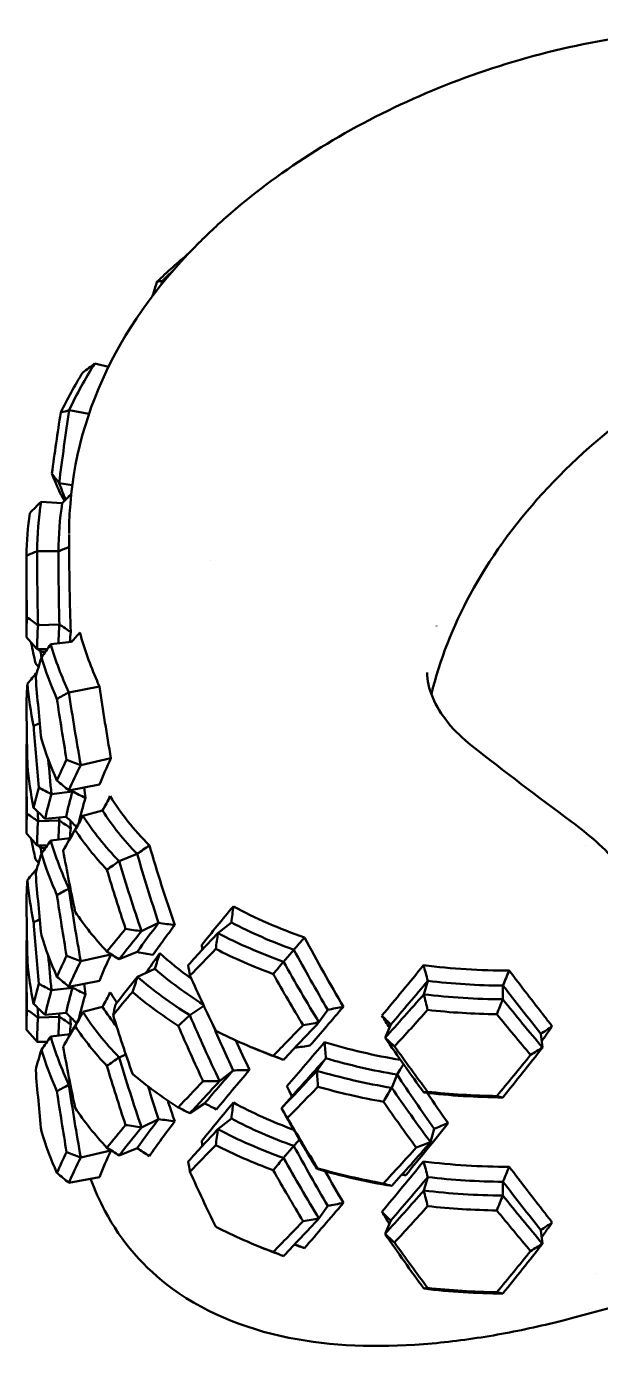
# Model space of a CAD drawing. Header units: millimetres. Extents: x 36 to 3196, y 27 to 5967.
# Drawn here: x 1117.6 to 1144.6, y 5431.2 to 5493.1 of the extents above; entities that cross this region are included whole.
import ezdxf

# ---------------------------------------------------------------- set-up
doc = ezdxf.new("R2010")
doc.units = ezdxf.units.MM
doc.layers.add('외형선(ISO)', color=7, linetype='Continuous', lineweight=50)

msp = doc.modelspace()

# ---------------------------------------------------------------- linework, layer by layer
at = {"layer": '외형선(ISO)'}
for p, q in [((1124.0213, 5481.1777), (1124.0923, 5481.1479)), ((1121.4831, 5477.1374), (1120.8514, 5477.3043)), ((1119.6472, 5475.1149), (1120.569, 5474.9382)), ((1119.1744, 5471.6957), (1119.7887, 5471.5992)), ((1119.3202, 5470.7566), (1118.3253, 5470.8214)), ((1119.6412, 5469.3255), (1119.6412, 5469.3258)), ((1119.6413, 5469.2906), (1119.6413, 5468.8639)), ((1118.1413, 5468.5022), (1119.1413, 5468.5016)), ((1126.2476, 5468.0473), (1126.2476, 5468.0473)), ((1117.6413, 5464.6617), (1117.6413, 5467.7038)), ((1120.0299, 5465.849), (1120.0299, 5465.849)), ((1118.1848, 5465.043), (1119.1836, 5465.0745)), ((1136.8674, 5464.9988), (1136.8675, 5464.9989)), ((1118.6087, 5463.9057), (1118.1413, 5463.906)), ((1118.3052, 5463.7961), (1118.522, 5463.7828)), ((1119.7593, 5464.2647), (1118.7769, 5464.1446)), ((1119.6283, 5461.8878), (1121.0666, 5462.1616)), ((1121.5998, 5458.8044), (1120.1846, 5458.4846)), ((1117.6413, 5455.4692), (1117.6413, 5458.5113)), ((1121.0666, 5457.5654), (1119.6283, 5457.2916)), ((1118.8157, 5457.121), (1119.797, 5457.2447)), ((1121.2123, 5456.349), (1120.2864, 5456.1062)), ((1118.1848, 5455.8504), (1119.1836, 5455.882)), ((1119.5023, 5456.0598), (1118.5126, 5455.9679)), ((1119.6955, 5455.0643), (1118.7769, 5454.9521)), ((1118.6087, 5454.7131), (1118.1413, 5454.7134)), ((1118.3052, 5454.6036), (1118.522, 5454.5902)), ((1143.8557, 5454.7241), (1143.8556, 5454.7241)), ((1122.8308, 5454.3208), (1121.9839, 5453.979)), ((1119.6283, 5452.6953), (1119.6989, 5452.7087)), ((1123.8386, 5451.0836), (1123.0408, 5450.696)), ((1127.2484, 5451.1089), (1126.617, 5450.6105)), ((1121.5998, 5449.6118), (1120.1846, 5449.2921)), ((1121.9839, 5449.3828), (1122.8308, 5449.7245)), ((1130.1816, 5449.8278), (1129.6933, 5449.2669)), ((1117.6413, 5446.2767), (1117.6413, 5449.3187)), ((1123.6574, 5448.942), (1122.8508, 5448.5621)), ((1121.0666, 5448.3728), (1119.6283, 5448.099)), ((1136.454, 5448.3705), (1136.2716, 5447.7385)), ((1118.8157, 5447.9285), (1119.797, 5448.0521)), ((1139.9837, 5448.1501), (1139.9734, 5447.5074)), ((1121.2123, 5447.1565), (1120.2864, 5446.9137)), ((1125.9573, 5447.2028), (1125.3003, 5446.7631)), ((1131.7664, 5447.0161), (1131.3554, 5446.4302)), ((1118.1848, 5446.6579), (1119.1836, 5446.6895)), ((1119.5023, 5446.8673), (1118.5126, 5446.7754)), ((1119.6955, 5445.8718), (1118.7769, 5445.7595)), ((1134.7246, 5446.3288), (1134.4579, 5445.7094)), ((1141.8338, 5445.2488), (1141.7575, 5445.8897)), ((1118.6087, 5445.5206), (1118.1413, 5445.5209)), ((1128.4979, 5445.134), (1128.2259, 5445.2474)), ((1122.3031, 5444.9153), (1121.9839, 5444.7865)), ((1131.6767, 5444.7442), (1131.2612, 5444.1595)), ((1127.325, 5444.1747), (1126.6973, 5443.6743)), ((1135.0178, 5443.9801), (1134.7653, 5443.3581)), ((1119.6283, 5443.5028), (1119.6989, 5443.5162)), ((1130.0957, 5442.9645), (1129.6032, 5442.4051)), ((1125.3003, 5442.1668), (1125.993, 5442.6304)), ((1123.8386, 5441.891), (1123.0408, 5441.5035)), ((1127.2484, 5441.9164), (1126.617, 5441.418)), ((1136.585, 5440.8083), (1136.7529, 5441.442)), ((1121.5998, 5440.4193), (1120.1846, 5440.0996)), ((1122.8308, 5440.532), (1121.9839, 5440.1902)), ((1130.1816, 5440.6353), (1129.6933, 5440.0744)), ((1121.0666, 5439.1803), (1119.6283, 5438.9065)), ((1136.454, 5439.178), (1136.2716, 5438.546)), ((1139.9837, 5438.9576), (1139.9734, 5438.3148)), ((1131.7664, 5437.8236), (1131.3554, 5437.2376)), ((1134.7246, 5437.1363), (1134.4579, 5436.5168)), ((1141.8338, 5436.0563), (1141.7575, 5436.6972)), ((1128.4979, 5435.9415), (1128.2259, 5436.0548)), ((1144.341, 5434.6567), (1144.341, 5434.6567))]:
    msp.add_line(p, q, dxfattribs=at)
for centre, major_axis, ratio, start_param, end_param in [((1154.2589, 5468.0979), (36.6177, 0), 0.6427876, 2.4848687, 2.5552734), ((1154.2589, 5468.4809), (36.1177, 0), 0.6427876, 2.5380097, 2.5629341), ((1082.8518, 5432.004), (46.0541, 48.4432), 0.2098994, 0.2923474, 0.3037179), ((1154.2589, 5468.4809), (-36.1177, 0), 0.6427876, 5.8933292, 5.9933966), ((1135.464, 5496.2938), (-52.0022, -41.9956), 0.0892708, 1.2033803, 1.2147506), ((1154.2589, 5468.0979), (-36.6177, 0), 0.6427876, 5.9009899, 5.9857359), ((1093.2979, 5419.6286), (38.6637, 54.5238), 0.3731741, 0.4389992, 0.4503696), ((1204.698, 5499.3518), (95.7364, 0), 0.6427876, 3.5996883, 3.6077017), ((1093.2973, 5454.1963), (-34.7563, 57.0952), 0.4637048, 4.7221537, 4.7273623), ((1117.2531, 5489.1876), (-42.4852, -46.9402), 0.223808, 1.375632, 1.3852163), ((1115.2382, 5490.8885), (-44.6703, -49.7235), 0.2394668, 1.3657523, 1.3771226), ((1154.2589, 5468.4809), (-36.1177, 0), 0.6427876, 6.182199, 6.2822665), ((1154.2589, 5468.4809), (-35.1177, 0), 0.6427876, 6.182199, 6.2822665), ((1154.2589, 5468.0979), (-36.6177, 0), 0.6427876, 6.1898597, 6.2746058), ((1111.1625, 5412.4175), (28.9153, 56.322), 0.5479248, 0.5509909, 0.5630672), ((1154.2589, 5468.8639), (-34.6177, 0), 0.6427876, 0, 0.0074202), ((1108.7955, 5409.6788), (31.4933, 58.9567), 0.5401995, 0.569592, 0.5809624), ((1187.9083, 5507.2134), (95.7364, 0), 0.6427876, 3.8885582, 3.8965716), ((1190.7504, 5509.1256), (99.0875, 0), 0.6427876, 3.905328, 3.9130677), ((1108.7953, 5444.2464), (-42.0551, 51.9541), 0.2966795, 4.8534935, 4.8648638), ((1205.4159, 5432.2455), (-99.0878, 0), 0.6427876, 5.7487086, 5.7564483), ((1154.2589, 5468.4809), (-34.6177, 0), 0.6427876, 0.1712055, 0.2757258), ((1196.7456, 5499.0768), (95.7364, 0), 0.6427876, 3.7441233, 3.7454447), ((1196.7456, 5499.0768), (95.7364, 0), 0.6427876, 3.7499598, 3.7521366), ((1098.2464, 5482.0033), (-37.302, -55.4643), 0.4044915, 1.5091125, 1.520483), ((1154.2589, 5468.4809), (-36.1177, 0), 0.6427876, 0.1878835, 0.287951), ((1100.4864, 5444.2648), (-38.3756, 54.7282), 0.3797897, 4.7906913, 4.794122), ((1154.2589, 5468.0979), (-36.6177, 0), 0.6427876, 0.1955442, 0.2802903), ((1106.2421, 5482.2449), (-40.9671, -52.8163), 0.3209653, 1.4395945, 1.4501368), ((1154.2589, 5463.5016), (-36.6177, 0), 0.6427876, 0.0511093, 0.1358554), ((1128.0607, 5402.9782), (24.6901, 62.1149), 0.6971335, 0.6881858, 0.6995561), ((1154.2589, 5468.4809), (-34.6177, 0), 0.6427876, 0.2757258, 0.287951), ((1118.0511, 5401.2847), (28.0408, 60.6748), 0.620774, 0.6354281, 0.6414954), ((1154.2589, 5458.9053), (-36.6177, 0), 0.6427876, 6.2497049, 6.2746058), ((1154.2589, 5464.2676), (-36.6177, 0), 0.6427876, 0.1955442, 0.2802903), ((1108.7955, 5400.4863), (31.4933, 58.9567), 0.5401995, 0.5802668, 0.5809624), ((1168.3302, 5511.6749), (-95.7364, 0), 0.6427876, 1.0358354, 1.0438487), ((1154.2589, 5459.6714), (-36.6177, 0), 0.6427876, 0.0511093, 0.1358554), ((1128.0607, 5437.5466), (-49.4489, 44.974), 0.1397441, 5.0087918, 5.0201621), ((1178.3704, 5505.3031), (95.7364, 0), 0.6427876, 4.0329931, 4.0410065), ((1180.7546, 5507.4583), (99.0875, 0), 0.6427876, 4.0497629, 4.0575026), ((1140.1934, 5461.7096), (-20, 0), 0.6427876, 0.3729247, 0.5749981), ((1118.0509, 5435.8523), (-45.7622, 48.7204), 0.216105, 4.9286969, 4.9400672), ((1140.1934, 5461.3266), (-20.5, 0), 0.6427876, 0.3873589, 0.5605639), ((1187.9083, 5498.0209), (95.7364, 0), 0.6427876, 3.8885582, 3.8965716), ((1190.7504, 5499.9331), (99.0875, 0), 0.6427876, 3.905328, 3.9130677), ((1119.9124, 5437.6062), (-43.5321, 45.971), 0.2004452, 4.9192233, 4.9302009), ((1140.1934, 5461.3266), (-21.5, 0), 0.6427876, 0.3873589, 0.560564), ((1108.7953, 5435.0539), (-42.0551, 51.9541), 0.2966795, 4.8534935, 4.8648638), ((1140.1934, 5460.9436), (22, 0), 0.6427876, 3.5414413, 3.6896668), ((1196.7456, 5489.8842), (95.7364, 0), 0.6427876, 3.7441233, 3.7454447), ((1196.7456, 5489.8842), (95.7364, 0), 0.6427876, 3.7499598, 3.7521366), ((1098.2464, 5472.8107), (-37.302, -55.4643), 0.4044915, 1.5091125, 1.520483), ((1154.2589, 5459.2884), (-36.1177, 0), 0.6427876, 0.1878835, 0.287951), ((1100.4864, 5435.0722), (-38.3756, 54.7282), 0.3797897, 4.7906913, 4.794122), ((1154.2589, 5458.9053), (-36.6177, 0), 0.6427876, 0.1955442, 0.2802903), ((1106.2421, 5473.0523), (-40.9671, -52.8163), 0.3209653, 1.4395945, 1.4501368), ((1154.2589, 5454.3091), (-36.6177, 0), 0.6427876, 0.0511093, 0.1358554), ((1128.0607, 5393.7856), (24.6901, 62.1149), 0.6971335, 0.6881858, 0.6995561), ((1140.1934, 5457.1133), (22, 0), 0.6427876, 3.5414413, 3.6896668), ((1140.1934, 5461.7096), (20, 0), 0.6427876, 4.0145173, 4.2165908), ((1118.0511, 5392.0922), (28.0408, 60.6748), 0.620774, 0.6354281, 0.6414954), ((1135.0572, 5484.7085), (54.2612, 0), 0.6427876, 4.4748933, 4.4890834), ((1135.7192, 5487.2047), (57.4367, 0), 0.6427876, 4.5040376, 4.5174297), ((1140.1934, 5461.3266), (-20.5, 0), 0.6427876, 0.8873589, 1.0605639), ((1154.2589, 5449.7128), (-36.6177, 0), 0.6427876, 6.2497049, 6.2746058), ((1154.2589, 5455.0751), (-36.6177, 0), 0.6427876, 0.1955442, 0.2802903), ((1183.1495, 5452.7208), (-57.4371, 0), 0.6427876, 0.0720858, 0.078419), ((1140.1934, 5461.3266), (-21.5, 0), 0.6427876, 0.8873589, 1.060564), ((1108.7953, 5391.2929), (31.494, 58.9575), 0.5401981, 0.5802684, 0.580964), ((1168.3302, 5502.4824), (-95.7364, 0), 0.6427876, 1.0358354, 1.0438487), ((1139.5276, 5485.0508), (-57.4374, -0.0003), 0.6427983, 1.2758396, 1.2892315), ((1140.1934, 5457.1133), (20, 0), 0.6427876, 3.7595173, 3.8773558), ((1140.1934, 5460.9436), (-22, 0), 0.6427876, 0.8998487, 1.0480741), ((1154.2589, 5450.4788), (-36.6177, 0), 0.6427876, 0.0511093, 0.1358554), ((1140.1934, 5456.7303), (-20.5, 0), 0.6427876, 0.6323589, 0.8010833), ((1179.2137, 5452.6044), (-54.2612, 0), 0.6427876, 0.1004321, 0.1146222), ((1140.1934, 5461.7096), (20, 0), 0.6427876, 4.5145173, 4.7165908), ((1178.3704, 5496.1106), (95.7364, 0), 0.6427876, 4.0329931, 4.0410065), ((1128.0607, 5428.3541), (-49.4489, 44.974), 0.1397441, 5.0087918, 5.0201621), ((1140.1934, 5456.7303), (-21.5, 0), 0.6427876, 0.6323589, 0.805564), ((1140.1934, 5461.3266), (-20.5, 0), 0.6427876, 1.3873589, 1.5605639), ((1180.7546, 5498.2658), (99.0875, 0), 0.6427876, 4.0497629, 4.0575026), ((1140.1934, 5452.5171), (-20, 0), 0.6427876, 0.3729247, 0.4139754), ((1140.1934, 5456.3473), (-22, 0), 0.6427876, 0.6448487, 0.7930741), ((1140.1934, 5461.3266), (-21.5, 0), 0.6427876, 1.3873589, 1.560564), ((1187.9083, 5488.8284), (95.7364, 0), 0.6427876, 3.8885582, 3.8965716), ((1118.0509, 5426.6598), (-45.7622, 48.7204), 0.216105, 4.9286969, 4.9400672), ((1140.1934, 5452.1341), (-20.5, 0), 0.6427876, 0.3873589, 0.4657907), ((1175.4309, 5441.8891), (-54.2612, 0), 0.6427876, 6.1286174, 6.1428075), ((1115.2516, 5482.3767), (57.4367, 0), 0.6427876, 5.0040376, 5.0174297), ((1140.1934, 5460.9436), (-22, 0), 0.6427876, 1.3998487, 1.5480741), ((1190.7504, 5490.7405), (99.0875, 0), 0.6427876, 3.905328, 3.9130677), ((1119.9124, 5428.4136), (-43.5321, 45.971), 0.2004452, 4.9192233, 4.9302009), ((1140.1934, 5452.1341), (-21.5, 0), 0.6427876, 0.3873589, 0.560564), ((1116.5324, 5479.9819), (54.2612, 0), 0.6427876, 4.9748933, 4.9890834), ((1182.5951, 5466.7305), (-57.4367, 0), 0.6427876, 0.5720858, 0.5854779), ((1095.0686, 5488.9926), (70.2874, -79.2933), 0.0821805, 0.9303651, 0.9370013), ((1108.7953, 5425.8613), (-42.0551, 51.9541), 0.2966795, 4.8534935, 4.8648638), ((1098.2464, 5463.6182), (-37.302, -55.4643), 0.4044915, 1.5091125, 1.520483), ((1154.2589, 5450.0958), (-36.1177, 0), 0.6427876, 0.1878835, 0.287951), ((1140.1934, 5451.751), (-22, 0), 0.6427876, 0.3998487, 0.5480741), ((1140.1934, 5457.1133), (22, 0), 0.6427876, 4.0414413, 4.1896668), ((1100.8905, 5471.8322), (-57.4368, 0), 0.6427876, 2.362445, 2.3758113), ((1095.0686, 5522.2096), (-4.8065, -105.852), 0.6653155, 0.7943854, 0.8010215), ((1154.2589, 5449.7128), (-36.6177, 0), 0.6427876, 0.1955442, 0.2802903), ((1140.1934, 5456.7303), (21.5, 0), 0.6427876, 4.1372186, 4.2021566), ((1118.4866, 5481.3788), (-57.4374, 0.0002), 0.6427985, 1.7767214, 1.7892375), ((1140.1934, 5457.1133), (20, 0), 0.6427876, 4.2695173, 4.4590514), ((1179.2283, 5465.4156), (-54.2612, 0), 0.6427876, 0.6004321, 0.6146222), ((1103.8007, 5470.1253), (-54.2612, 0), 0.6427876, 2.3333007, 2.3474908), ((1140.1934, 5456.7303), (-20.5, 0), 0.6427876, 1.1423589, 1.3155639), ((1140.1934, 5452.5171), (22, 0), 0.6427876, 3.7864413, 3.9346668), ((1125.2205, 5481.0695), (57.4367, 0), 0.6427876, 4.7490376, 4.7624297), ((1140.1934, 5456.7303), (-21.5, 0), 0.6427876, 1.1423589, 1.315564), ((1128.0607, 5384.5931), (24.6901, 62.1149), 0.6971335, 0.6881858, 0.6995561), ((1125.5202, 5478.5445), (54.2612, 0), 0.6427876, 4.7198933, 4.7340834), ((1184.2353, 5455.2933), (-57.4367, 0), 0.6427876, 0.3270858, 0.3404779), ((1140.1934, 5456.3473), (-22, 0), 0.6427876, 1.1548487, 1.3030741), ((1140.1934, 5452.5171), (20, 0), 0.6427876, 4.0145173, 4.1881337), ((1140.1934, 5456.7303), (21.5, 0), 0.6427876, 4.5289515, 4.7021566), ((1140.1934, 5457.1133), (22, 0), 0.6427876, 4.5414413, 4.6896668), ((1140.1934, 5447.9208), (22, 0), 0.6427876, 3.5414413, 3.6896668), ((1180.4728, 5454.5426), (-54.2612, 0), 0.6427876, 0.3554321, 0.3696222), ((1135.0572, 5475.5159), (54.2612, 0), 0.6427876, 4.4748933, 4.4890834), ((1135.7192, 5478.0122), (57.4367, 0), 0.6427876, 4.5040376, 4.5174297), ((1140.1934, 5452.1341), (-21.5, 0), 0.6427876, 0.8873589, 1.060564), ((1140.1934, 5452.1341), (-20.5, 0), 0.6427876, 0.8873589, 1.0605639), ((1106.8957, 5472.9813), (-57.4367, 0), 0.6427876, 2.117445, 2.130837), ((1154.2589, 5445.8826), (-36.6177, 0), 0.6427876, 0.1955442, 0.2802903), ((1183.1491, 5443.5282), (-57.4367, 0), 0.6427876, 0.0720858, 0.078419), ((1109.0749, 5470.8717), (-54.2612, 0), 0.6427876, 2.0883007, 2.1024908), ((1168.3302, 5493.2899), (-95.7364, 0), 0.6427876, 1.0358354, 1.0438487), ((1140.1934, 5451.751), (-22, 0), 0.6427876, 0.8998487, 1.0480741), ((1179.2137, 5443.4119), (-54.2612, 0), 0.6427876, 0.1004321, 0.1146222), ((1140.1934, 5452.1341), (21.5, 0), 0.6427876, 4.2839515, 4.4571566), ((1140.1934, 5452.5171), (22, 0), 0.6427876, 4.2964413, 4.4446668), ((1140.1934, 5452.5171), (20, 0), 0.6427876, 4.5145173, 4.7165908), ((1128.0607, 5419.1615), (-49.4489, 44.974), 0.1397441, 5.0087918, 5.0201621), ((1140.1934, 5451.751), (20, 0), 0.6427876, 4.4623608, 4.4715908), ((1140.1934, 5452.1341), (-20.5, 0), 0.6427876, 1.3873589, 1.5605639), ((1140.1934, 5452.1341), (-21.5, 0), 0.6427876, 1.3873589, 1.560564), ((1115.2516, 5473.1841), (57.4367, 0), 0.6427876, 5.0040376, 5.0174297), ((1140.1934, 5451.751), (-22, 0), 0.6427876, 1.3998487, 1.5480741), ((1125.76, 5439.8974), (-4.4377, -2.3037), 0.8099541, 6.2831823, 6.2831889), ((1116.5324, 5470.7894), (54.2612, 0), 0.6427876, 4.9748933, 4.9890834), ((1182.5951, 5457.538), (-57.4367, 0), 0.6427876, 0.5720858, 0.5854779), ((1095.0686, 5479.8), (70.2874, -79.2933), 0.0821805, 0.9303651, 0.9370013), ((1140.1934, 5447.9208), (22, 0), 0.6427876, 4.0414413, 4.1896668), ((1179.2283, 5456.2231), (-54.2612, 0), 0.6427876, 0.6004321, 0.6146222), ((1100.8905, 5462.6396), (-57.4368, 0), 0.6427876, 2.362445, 2.3758113), ((1095.0686, 5513.0171), (-4.8065, -105.852), 0.6653155, 0.7943854, 0.8010215), ((1140.1934, 5447.5378), (21.5, 0), 0.6427876, 4.1372186, 4.2021566), ((1140.1934, 5447.1548), (20, 0), 0.6427876, 4.1894103, 4.2165908), ((1103.8007, 5460.9328), (-54.2612, 0), 0.6427876, 2.3333007, 2.3474908), ((1140.1934, 5447.9208), (22, 0), 0.6427876, 4.5414413, 4.6896668), ((1140.1934, 5447.5378), (21.5, 0), 0.6427876, 4.5289515, 4.7021566)]:
    msp.add_ellipse(centre, major_axis=major_axis, ratio=ratio, start_param=start_param, end_param=end_param, dxfattribs=at)
for points, knots in [([(1126.9926, 5484.1409), (1129.3719, 5486.2443), (1132.2706, 5488.1042), (1137.0569, 5490.2893), (1138.7304, 5490.9214), (1142.178, 5491.9493), (1143.9631, 5492.3494), (1148.3002, 5492.9839), (1150.9091, 5493.0928), (1153.4915, 5492.9123)], [0, 0, 0, 0, 1.1378193, 1.1378193, 1.701428, 1.701428, 2.2620587, 2.2620587, 3.0419902, 3.0419902, 3.0419902, 3.0419902]), ([(1119.6412, 5469.3258), (1119.6412, 5471.8072), (1120.1833, 5474.2787), (1122.2161, 5478.7942), (1123.7119, 5480.8933), (1126.0086, 5483.2399), (1126.4902, 5483.6968), (1126.9926, 5484.1409)], [0, 0, 0, 0, 0.9632327, 0.9632327, 1.92607, 1.92607, 2.1663008, 2.1663008, 2.1663008, 2.1663008]), ([(1158.9338, 5481.3988), (1156.605, 5480.6735), (1154.3804, 5479.7987), (1150.2204, 5477.7763), (1148.2851, 5476.6286), (1144.7764, 5474.0925), (1143.203, 5472.7041), (1140.4847, 5469.7254), (1139.3397, 5468.1347), (1137.6289, 5464.9669), (1137.0174, 5463.4037), (1136.6241, 5461.8076)], [4.22147915, 4.22147915, 4.22147915, 4.22147915, 4.41784313, 4.41784313, 4.61420711, 4.61420711, 4.81057109, 4.81057109, 5.00693507, 5.00693507, 5.18398835, 5.18398835, 5.18398835, 5.18398835]), ([(1136.4295, 5462.8223), (1136.4295, 5462.4631), (1136.5147, 5462.0577), (1136.852, 5461.2553), (1137.0994, 5460.8493), (1137.7187, 5460.0853), (1138.0963, 5459.7175), (1138.5165, 5459.3896)], [0, 0, 0, 0, 0.17517072, 0.17517072, 0.34183321, 0.34183321, 0.50715452, 0.50715452, 0.50715452, 0.50715452]), ([(1121.5681, 5457.0257), (1121.5094, 5456.9127), (1121.4504, 5456.7997), (1121.3318, 5456.5742), (1121.2722, 5456.4615), (1121.2123, 5456.349)], [0, 0, 0, 0, 0.038256461, 0.038256461, 0.076512757, 0.076512757, 0.076512757, 0.076512757]), ([(1120.2864, 5456.1062), (1120.2273, 5455.9947), (1120.168, 5455.8833), (1120.0488, 5455.6607), (1119.9889, 5455.5496), (1119.9288, 5455.4386)], [0, 0, 0, 0, 0.037874523, 0.037874523, 0.075749051, 0.075749051, 0.075749051, 0.075749051]), ([(1122.8308, 5454.3208), (1122.9268, 5454.3881), (1123.023, 5454.4549), (1123.2159, 5454.5874), (1123.3126, 5454.6531), (1123.4096, 5454.7182)], [0.000000987, 0.000000987, 0.000000987, 0.000000987, 0.038257658, 0.038257658, 0.076514363, 0.076514363, 0.076514363, 0.076514363]), ([(1123.4096, 5454.7182), (1123.5927, 5454.0897), (1123.783, 5453.4642), (1124.1774, 5452.2194), (1124.3815, 5451.6003), (1124.5922, 5450.9846)], [-0.4041666, -0.4041666, -0.4041666, -0.4041666, -0.20208427, -0.20208427, 0, 0, 0, 0]), ([(1121.4158, 5453.5753), (1121.51, 5453.6436), (1121.6045, 5453.7114), (1121.7938, 5453.8459), (1121.8887, 5453.9127), (1121.9839, 5453.979)], [0.00000098, 0.00000098, 0.00000098, 0.00000098, 0.037875541, 0.037875541, 0.075750116, 0.075750116, 0.075750116, 0.075750116]), ([(1125.8615, 5450.0617), (1126.0964, 5450.3534), (1126.3374, 5450.649), (1126.831, 5451.2481), (1127.0836, 5451.5516), (1127.3417, 5451.8594)], [-0.40416658, -0.40416658, -0.40416658, -0.40416658, -0.20208232, -0.20208232, 0, 0, 0, 0]), ([(1127.3417, 5451.8594), (1127.3272, 5451.7343), (1127.3122, 5451.6092), (1127.2811, 5451.3591), (1127.265, 5451.234), (1127.2484, 5451.1089)], [0, 0, 0, 0, 0.038256461, 0.038256461, 0.076512756, 0.076512756, 0.076512756, 0.076512756]), ([(1124.5922, 5450.9846), (1124.4116, 5450.7463), (1124.2359, 5450.5105), (1123.8944, 5450.0437), (1123.7288, 5449.8127), (1123.5683, 5449.584)], [-0.34642484, -0.34642484, -0.34642484, -0.34642484, -0.1732124, -0.1732124, -0.00000099, -0.00000099, -0.00000099, -0.00000099]), ([(1126.617, 5450.6105), (1126.601, 5450.4867), (1126.5846, 5450.3628), (1126.5507, 5450.1152), (1126.5333, 5449.9914), (1126.5154, 5449.8676)], [0, 0, 0, 0, 0.037874523, 0.037874523, 0.07574906, 0.07574906, 0.07574906, 0.07574906]), ([(1130.1816, 5449.8278), (1130.2635, 5449.9244), (1130.3459, 5450.0205), (1130.5116, 5450.2118), (1130.5949, 5450.3071), (1130.6787, 5450.4018)], [0.000000987, 0.000000987, 0.000000987, 0.000000987, 0.03825766, 0.03825766, 0.076514367, 0.076514367, 0.076514367, 0.076514367]), ([(1130.6787, 5450.4018), (1130.975, 5449.852), (1131.2752, 5449.307), (1131.8832, 5448.2267), (1132.1908, 5447.6916), (1132.5017, 5447.1615)], [-0.4041666, -0.4041666, -0.4041666, -0.4041666, -0.20208428, -0.20208428, 0, 0, 0, 0]), ([(1121.9839, 5449.3828), (1121.8887, 5449.4435), (1121.7938, 5449.504), (1121.6045, 5449.6248), (1121.51, 5449.685), (1121.4158, 5449.7451)], [0, 0, 0, 0, 0.037874481, 0.037874481, 0.075748948, 0.075748948, 0.075748948, 0.075748948]), ([(1123.2502, 5448.7502), (1123.2758, 5448.7879), (1123.3016, 5448.8257), (1123.5085, 5449.1278), (1123.6966, 5449.395), (1123.8918, 5449.6654)], [-0.23099784, -0.23099784, -0.23099784, -0.23099784, -0.20208232, -0.20208232, 0, 0, 0, 0]), ([(1123.8918, 5449.6654), (1123.8536, 5449.5447), (1123.8149, 5449.424), (1123.7368, 5449.1829), (1123.6973, 5449.0624), (1123.6574, 5448.942)], [0, 0, 0, 0, 0.038256461, 0.038256461, 0.076512755, 0.076512755, 0.076512755, 0.076512755]), ([(1129.2101, 5448.6906), (1129.2898, 5448.7874), (1129.3699, 5448.8839), (1129.5309, 5449.076), (1129.6118, 5449.1716), (1129.6933, 5449.2669)], [0.000000971, 0.000000971, 0.000000971, 0.000000971, 0.037875544, 0.037875544, 0.075750122, 0.075750122, 0.075750122, 0.075750122]), ([(1134.3039, 5446.7427), (1134.6258, 5447.1259), (1134.9501, 5447.5142), (1135.603, 5448.3015), (1135.9315, 5448.7004), (1136.2618, 5449.1047)], [-0.40416658, -0.40416658, -0.40416658, -0.40416658, -0.20208232, -0.20208232, 0, 0, 0, 0]), ([(1136.2618, 5449.1047), (1136.295, 5448.9827), (1136.3277, 5448.8605), (1136.3918, 5448.6158), (1136.4232, 5448.4933), (1136.454, 5448.3705)], [0, 0, 0, 0, 0.038256461, 0.038256461, 0.076512756, 0.076512756, 0.076512756, 0.076512756]), ([(1139.9837, 5448.1501), (1140.0314, 5448.268), (1140.0798, 5448.3855), (1140.1777, 5448.6201), (1140.2273, 5448.7372), (1140.2775, 5448.854)], [0.000000987, 0.000000987, 0.000000987, 0.000000987, 0.038257663, 0.038257663, 0.076514374, 0.076514374, 0.076514374, 0.076514374]), ([(1122.8508, 5448.5621), (1122.8116, 5448.4428), (1122.7721, 5448.3235), (1122.6922, 5448.0853), (1122.6519, 5447.9662), (1122.6112, 5447.8473)], [0, 0, 0, 0, 0.037874523, 0.037874523, 0.075749058, 0.075749058, 0.075749058, 0.075749058]), ([(1121.5681, 5447.8332), (1121.5094, 5447.7201), (1121.4504, 5447.6072), (1121.3318, 5447.3816), (1121.2722, 5447.269), (1121.2123, 5447.1565)], [0, 0, 0, 0, 0.038256461, 0.038256461, 0.076512757, 0.076512757, 0.076512757, 0.076512757]), ([(1136.2716, 5447.7385), (1136.3026, 5447.6171), (1136.333, 5447.4956), (1136.3928, 5447.2522), (1136.4221, 5447.1304), (1136.4509, 5447.0084)], [0, 0, 0, 0, 0.037874523, 0.037874523, 0.075749059, 0.075749059, 0.075749059, 0.075749059]), ([(1132.5017, 5447.1615), (1132.2352, 5446.8498), (1131.9711, 5446.5419), (1131.4483, 5445.9332), (1131.1895, 5445.6326), (1130.9336, 5445.3354)], [-0.34642484, -0.34642484, -0.34642484, -0.34642484, -0.1732124, -0.1732124, -0.00000099, -0.00000099, -0.00000099, -0.00000099]), ([(1139.6936, 5446.8059), (1139.7391, 5446.9232), (1139.7852, 5447.0404), (1139.8785, 5447.2742), (1139.9257, 5447.3909), (1139.9734, 5447.5074)], [0.000000971, 0.000000971, 0.000000971, 0.000000971, 0.037875541, 0.037875541, 0.075750114, 0.075750114, 0.075750114, 0.075750114]), ([(1120.2864, 5446.9137), (1120.2273, 5446.8021), (1120.168, 5446.6907), (1120.0488, 5446.4682), (1119.9889, 5446.3571), (1119.9288, 5446.2461)], [0, 0, 0, 0, 0.037874523, 0.037874523, 0.07574906, 0.07574906, 0.07574906, 0.07574906]), ([(1124.7569, 5446.2714), (1124.8468, 5446.3543), (1124.937, 5446.4367), (1125.1181, 5446.6006), (1125.209, 5446.6821), (1125.3003, 5446.7631)], [0.000000971, 0.000000971, 0.000000971, 0.000000971, 0.037875544, 0.037875544, 0.075750121, 0.075750121, 0.075750121, 0.075750121]), ([(1129.8437, 5443.4316), (1130.1319, 5443.7665), (1130.4245, 5444.1059), (1131.0178, 5444.7946), (1131.3184, 5445.1437), (1131.6227, 5445.4979)], [-0.40416658, -0.40416658, -0.40416658, -0.40416658, -0.20208232, -0.20208232, 0, 0, 0, 0]), ([(1131.6227, 5445.4979), (1131.6329, 5445.3724), (1131.6425, 5445.2469), (1131.6605, 5444.9957), (1131.6689, 5444.87), (1131.6767, 5444.7442)], [0, 0, 0, 0, 0.038256461, 0.038256461, 0.076512754, 0.076512754, 0.076512754, 0.076512754]), ([(1121.4158, 5444.3828), (1121.51, 5444.451), (1121.6045, 5444.5188), (1121.7938, 5444.6534), (1121.8887, 5444.7202), (1121.9839, 5444.7865)], [0.000000971, 0.000000971, 0.000000971, 0.000000971, 0.037875541, 0.037875541, 0.075750116, 0.075750116, 0.075750116, 0.075750116]), ([(1129.6933, 5444.6706), (1129.6118, 5444.7023), (1129.5309, 5444.734), (1129.3699, 5444.7973), (1129.2898, 5444.8289), (1129.2101, 5444.8604)], [0, 0, 0, 0, 0.037874523, 0.037874523, 0.075749059, 0.075749059, 0.075749059, 0.075749059]), ([(1128.0935, 5444.1961), (1127.8253, 5443.8802), (1127.5623, 5443.5687), (1127.0472, 5442.9539), (1126.7952, 5442.6508), (1126.549, 5442.3516)], [-0.40416657, -0.40416657, -0.40416657, -0.40416657, -0.20208232, -0.20208232, 0, 0, 0, 0]), ([(1131.2612, 5444.1595), (1131.2695, 5444.035), (1131.2772, 5443.9105), (1131.2915, 5443.6612), (1131.2981, 5443.5365), (1131.3042, 5443.4118)], [0, 0, 0, 0, 0.037874523, 0.037874523, 0.075749059, 0.075749059, 0.075749059, 0.075749059]), ([(1135.0178, 5443.9801), (1135.0843, 5444.0888), (1135.1514, 5444.1973), (1135.2531, 5444.3596), (1135.2873, 5444.4138), (1135.3215, 5444.4679)], [0.000000987, 0.000000987, 0.000000987, 0.000000987, 0.038257659, 0.038257659, 0.05747322, 0.05747322, 0.05747322, 0.05747322]), ([(1134.3736, 5442.7097), (1134.4379, 5442.8184), (1134.5027, 5442.9268), (1134.6332, 5443.1429), (1134.699, 5443.2507), (1134.7653, 5443.3581)], [0.000000971, 0.000000971, 0.000000971, 0.000000971, 0.037875545, 0.037875545, 0.075750123, 0.075750123, 0.075750123, 0.075750123]), ([(1125.8615, 5440.8692), (1126.0964, 5441.1609), (1126.3374, 5441.4564), (1126.831, 5442.0556), (1127.0836, 5442.3591), (1127.3417, 5442.6669)], [-0.40416658, -0.40416658, -0.40416658, -0.40416658, -0.20208232, -0.20208232, 0, 0, 0, 0]), ([(1127.3417, 5442.6669), (1127.3272, 5442.5418), (1127.3122, 5442.4167), (1127.2811, 5442.1666), (1127.265, 5442.0415), (1127.2484, 5441.9164)], [0, 0, 0, 0, 0.038256461, 0.038256461, 0.076512756, 0.076512756, 0.076512756, 0.076512756]), ([(1136.4509, 5443.1781), (1136.4221, 5443.1718), (1136.3928, 5443.1656), (1136.333, 5443.1537), (1136.3026, 5443.1479), (1136.2716, 5443.1423)], [0.000000971, 0.000000971, 0.000000971, 0.000000971, 0.037875546, 0.037875546, 0.075750126, 0.075750126, 0.075750126, 0.075750126]), ([(1139.9734, 5442.9111), (1139.9257, 5442.9216), (1139.8785, 5442.9323), (1139.7852, 5442.9538), (1139.7391, 5442.9647), (1139.6936, 5442.9757)], [0, 0, 0, 0, 0.037874523, 0.037874523, 0.07574906, 0.07574906, 0.07574906, 0.07574906]), ([(1125.3003, 5442.1668), (1125.209, 5442.2128), (1125.1181, 5442.2586), (1124.937, 5442.3501), (1124.8468, 5442.3957), (1124.7569, 5442.4412)], [0, 0, 0, 0, 0.037874481, 0.037874481, 0.075748957, 0.075748957, 0.075748957, 0.075748957]), ([(1126.549, 5442.3516), (1126.4555, 5442.3983), (1126.3625, 5442.4449), (1126.1772, 5442.5378), (1126.0849, 5442.5842), (1125.993, 5442.6304)], [0, 0, 0, 0, 0.038256575, 0.038256575, 0.076513117, 0.076513117, 0.076513117, 0.076513117]), ([(1124.5922, 5441.792), (1124.3815, 5441.514), (1124.1774, 5441.2395), (1123.783, 5440.6967), (1123.5927, 5440.4286), (1123.4096, 5440.1634)], [-0.40416657, -0.40416657, -0.40416657, -0.40416657, -0.20208232, -0.20208232, 0, 0, 0, 0]), ([(1126.617, 5441.418), (1126.601, 5441.2941), (1126.5846, 5441.1703), (1126.5507, 5440.9227), (1126.5333, 5440.7989), (1126.5154, 5440.6751)], [0, 0, 0, 0, 0.037874523, 0.037874523, 0.07574906, 0.07574906, 0.07574906, 0.07574906]), ([(1137.4073, 5441.7018), (1137.0738, 5441.2851), (1136.7415, 5440.8738), (1136.08, 5440.062), (1135.751, 5439.6614), (1135.4239, 5439.2662)], [-0.40416658, -0.40416658, -0.40416658, -0.40416658, -0.20208231, -0.20208231, 0, 0, 0, 0]), ([(1130.1816, 5440.6353), (1130.2635, 5440.7318), (1130.3459, 5440.8279), (1130.4333, 5440.9289), (1130.4379, 5440.9342), (1130.4424, 5440.9394)], [0.000000987, 0.000000987, 0.000000987, 0.000000987, 0.03825766, 0.03825766, 0.040366756, 0.040366756, 0.040366756, 0.040366756]), ([(1121.9839, 5440.1902), (1121.8887, 5440.2509), (1121.7938, 5440.3115), (1121.6045, 5440.4323), (1121.51, 5440.4925), (1121.4158, 5440.5526)], [0, 0, 0, 0, 0.037874523, 0.037874523, 0.07574906, 0.07574906, 0.07574906, 0.07574906]), ([(1123.4096, 5440.1634), (1123.3126, 5440.2251), (1123.2159, 5440.2867), (1123.023, 5440.4096), (1122.9268, 5440.4709), (1122.8308, 5440.532)], [0, 0, 0, 0, 0.038256461, 0.038256461, 0.076512756, 0.076512756, 0.076512756, 0.076512756]), ([(1129.2101, 5439.4981), (1129.2898, 5439.5949), (1129.3699, 5439.6913), (1129.5309, 5439.8834), (1129.6118, 5439.9791), (1129.6933, 5440.0744)], [0.000000971, 0.000000971, 0.000000971, 0.000000971, 0.037875544, 0.037875544, 0.075750122, 0.075750122, 0.075750122, 0.075750122]), ([(1131.3042, 5439.5815), (1131.2981, 5439.578), (1131.2915, 5439.5746), (1131.2772, 5439.5685), (1131.2695, 5439.5657), (1131.2612, 5439.5632)], [0.000000971, 0.000000971, 0.000000971, 0.000000971, 0.037875544, 0.037875544, 0.075750122, 0.075750122, 0.075750122, 0.075750122]), ([(1134.3039, 5437.5502), (1134.6258, 5437.9333), (1134.9501, 5438.3216), (1135.603, 5439.109), (1135.9315, 5439.5079), (1136.2618, 5439.9122)], [-0.40416658, -0.40416658, -0.40416658, -0.40416658, -0.20208232, -0.20208232, 0, 0, 0, 0]), ([(1136.2618, 5439.9122), (1136.295, 5439.7902), (1136.3277, 5439.668), (1136.3918, 5439.4233), (1136.4232, 5439.3007), (1136.454, 5439.178)], [0, 0, 0, 0, 0.038256461, 0.038256461, 0.076512756, 0.076512756, 0.076512756, 0.076512756]), ([(1139.9837, 5438.9576), (1140.0314, 5439.0754), (1140.0798, 5439.193), (1140.1777, 5439.4276), (1140.2273, 5439.5447), (1140.2775, 5439.6614)], [0.000000987, 0.000000987, 0.000000987, 0.000000987, 0.038257663, 0.038257663, 0.076514374, 0.076514374, 0.076514374, 0.076514374]), ([(1134.7653, 5438.7618), (1134.699, 5438.7814), (1134.6332, 5438.801), (1134.5027, 5438.8402), (1134.4379, 5438.8599), (1134.3736, 5438.8795)], [0, 0, 0, 0, 0.037874523, 0.037874523, 0.075749059, 0.075749059, 0.075749059, 0.075749059]), ([(1136.2716, 5438.546), (1136.3026, 5438.4246), (1136.333, 5438.3031), (1136.3928, 5438.0597), (1136.4221, 5437.9378), (1136.4509, 5437.8158)], [0, 0, 0, 0, 0.037874523, 0.037874523, 0.075749059, 0.075749059, 0.075749059, 0.075749059]), ([(1139.6936, 5437.6134), (1139.7391, 5437.7307), (1139.7852, 5437.8479), (1139.8785, 5438.0817), (1139.9257, 5438.1984), (1139.9734, 5438.3148)], [0.000000971, 0.000000971, 0.000000971, 0.000000971, 0.037875541, 0.037875541, 0.075750114, 0.075750114, 0.075750114, 0.075750114]), ([(1132.5017, 5437.9689), (1132.1908, 5437.6053), (1131.8832, 5437.2468), (1131.2752, 5436.5395), (1130.975, 5436.1909), (1130.6787, 5435.847)], [-0.40416657, -0.40416657, -0.40416657, -0.40416657, -0.20208232, -0.20208232, 0, 0, 0, 0]), ([(1142.7371, 5432.4444), (1141.7336, 5432.1895), (1140.7241, 5431.9717), (1138.6973, 5431.6136), (1137.674, 5431.475), (1134.4714, 5431.1884), (1132.3283, 5431.2235), (1128.2054, 5431.9523), (1126.1671, 5432.7223), (1123.1795, 5434.9005), (1122.064, 5436.1649), (1121.3223, 5437.5937)], [0, 0, 0, 0, 0.3117074, 0.3117074, 0.6333749, 0.6333749, 1.3385763, 1.3385763, 2.0929053, 2.0929053, 2.6814033, 2.6814033, 2.6814033, 2.6814033]), ([(1130.6787, 5435.847), (1130.5949, 5435.8791), (1130.5116, 5435.9111), (1130.3565, 5435.971), (1130.2846, 5435.9989), (1130.213, 5436.0268)], [0, 0, 0, 0, 0.038256575, 0.038256575, 0.07162392, 0.07162392, 0.07162392, 0.07162392]), ([(1129.6933, 5435.4781), (1129.6118, 5435.5098), (1129.5309, 5435.5415), (1129.3699, 5435.6048), (1129.2898, 5435.6363), (1129.2101, 5435.6679)], [0, 0, 0, 0, 0.037874481, 0.037874481, 0.075748957, 0.075748957, 0.075748957, 0.075748957]), ([(1136.4509, 5433.9856), (1136.4221, 5433.9793), (1136.3928, 5433.9731), (1136.333, 5433.9611), (1136.3026, 5433.9553), (1136.2716, 5433.9497)], [0.000000971, 0.000000971, 0.000000971, 0.000000971, 0.037875546, 0.037875546, 0.075750126, 0.075750126, 0.075750126, 0.075750126]), ([(1139.9734, 5433.7186), (1139.9257, 5433.7291), (1139.8785, 5433.7398), (1139.7852, 5433.7613), (1139.7391, 5433.7722), (1139.6936, 5433.7831)], [0, 0, 0, 0, 0.037874523, 0.037874523, 0.07574906, 0.07574906, 0.07574906, 0.07574906])]:
    msp.add_open_spline(points, degree=3, knots=knots, dxfattribs=at)
for points in [[(1123.5578, 5480.4709), (1123.6237, 5480.6878), (1123.6901, 5480.9046), (1123.7571, 5481.1211)], [(1124.0213, 5481.1777), (1124.0026, 5481.1157), (1123.9839, 5481.0537), (1123.9652, 5480.9916)], [(1118.8324, 5472.1371), (1118.9611, 5473.092), (1119.1001, 5474.0451), (1119.2493, 5474.9963)], [(1119.6472, 5475.1149), (1119.4751, 5473.9778), (1119.3174, 5472.8379), (1119.1744, 5471.6957)], [(1119.2493, 5471.166), (1119.1001, 5471.4916), (1118.9611, 5471.8153), (1118.8324, 5472.1371)], [(1119.1744, 5471.6957), (1119.2693, 5471.4371), (1119.3706, 5471.1774), (1119.4783, 5470.9166)], [(1119.6422, 5468.6988), (1119.6472, 5467.3721), (1119.6719, 5466.0455), (1119.7162, 5464.7198)], [(1117.6614, 5465.4035), (1117.6445, 5466.3688), (1117.6383, 5467.3343), (1117.6426, 5468.2998)], [(1118.1413, 5468.5022), (1118.1407, 5467.349), (1118.1553, 5466.1957), (1118.1848, 5465.043)], [(1119.1413, 5468.5016), (1119.1408, 5467.3591), (1119.1549, 5466.2166), (1119.1836, 5465.0745)], [(1117.6426, 5464.4696), (1117.6383, 5464.7808), (1117.6445, 5465.092), (1117.6614, 5465.4035)], [(1118.1848, 5465.043), (1118.1553, 5464.6636), (1118.1407, 5464.2848), (1118.1413, 5463.906)], [(1119.1836, 5465.0745), (1119.1619, 5464.7793), (1119.1485, 5464.4843), (1119.1435, 5464.1894)], [(1119.7162, 5464.7198), (1119.7013, 5464.5647), (1119.6886, 5464.4097), (1119.6782, 5464.2548)], [(1117.8679, 5464.2013), (1117.8682, 5464.2057), (1117.8685, 5464.2101), (1117.8687, 5464.2145)], [(1118.0691, 5463.2589), (1117.9915, 5463.574), (1117.9245, 5463.888), (1117.8679, 5464.2013)], [(1118.3107, 5463.9059), (1118.3089, 5463.8693), (1118.3071, 5463.8327), (1118.3052, 5463.7961)], [(1118.3052, 5463.7961), (1118.3183, 5463.7092), (1118.3322, 5463.6223), (1118.3468, 5463.5354)], [(1118.3391, 5463.5245), (1118.2403, 5463.2071), (1118.1518, 5462.8909), (1118.0738, 5462.5758)], [(1118.0738, 5462.5758), (1118.1518, 5461.6142), (1118.2403, 5460.6536), (1118.3391, 5459.6943)], [(1117.6891, 5462.2991), (1117.6631, 5461.9875), (1117.6477, 5461.6762), (1117.6429, 5461.3649)], [(1119.6283, 5461.8878), (1119.7994, 5460.7505), (1119.9849, 5459.616), (1120.1846, 5458.4846)], [(1121.5998, 5458.8044), (1121.4083, 5459.9205), (1121.2305, 5461.0398), (1121.0666, 5462.1616)], [(1117.6429, 5461.3649), (1117.6477, 5460.3994), (1117.6631, 5459.434), (1117.6891, 5458.4689)], [(1119.5231, 5458.7343), (1119.362, 5459.683), (1119.2111, 5460.6339), (1119.0703, 5461.5866)], [(1118.2169, 5457.4293), (1118.127, 5458.3897), (1118.0476, 5459.3513), (1117.9787, 5460.3137)], [(1138.5165, 5459.3896), (1140.0631, 5458.1826), (1141.6148, 5456.9858), (1143.1827, 5455.8376)], [(1117.6614, 5456.2109), (1117.6445, 5457.1762), (1117.6383, 5458.1418), (1117.6426, 5459.1073)], [(1118.6609, 5458.7519), (1118.7092, 5458.2079), (1118.7608, 5457.6643), (1118.8157, 5457.121)], [(1119.0703, 5457.7564), (1119.2111, 5458.0804), (1119.362, 5458.4063), (1119.5231, 5458.7343)], [(1121.0666, 5457.5654), (1121.2305, 5457.9756), (1121.4083, 5458.3884), (1121.5998, 5458.8044)], [(1120.1846, 5458.4846), (1119.9849, 5458.0839), (1119.7994, 5457.6863), (1119.6283, 5457.2916)], [(1117.9787, 5456.4835), (1118.0476, 5456.7978), (1118.127, 5457.113), (1118.2169, 5457.4293)], [(1118.8157, 5457.121), (1118.6998, 5456.735), (1118.5988, 5456.3507), (1118.5126, 5455.9679)], [(1119.797, 5457.2447), (1119.6844, 5456.8481), (1119.5861, 5456.4533), (1119.5023, 5456.0598)], [(1119.7893, 5457.3222), (1119.7919, 5457.2964), (1119.7944, 5457.2705), (1119.797, 5457.2447)], [(1120.4034, 5456.9429), (1120.2857, 5456.5491), (1120.1815, 5456.1572), (1120.0909, 5455.7667)], [(1120.3524, 5457.4294), (1120.3691, 5457.2672), (1120.3861, 5457.105), (1120.4034, 5456.9429)], [(1118.1742, 5456.295), (1118.1775, 5456.1468), (1118.181, 5455.9986), (1118.1848, 5455.8504)], [(1117.6426, 5455.277), (1117.6383, 5455.5883), (1117.6445, 5455.8995), (1117.6614, 5456.2109)], [(1118.1848, 5455.8504), (1118.1553, 5455.4711), (1118.1407, 5455.0923), (1118.1413, 5454.7134)], [(1119.1836, 5455.882), (1119.1619, 5455.5868), (1119.1485, 5455.2918), (1119.1435, 5454.9969)], [(1119.18, 5456.0299), (1119.1812, 5455.9806), (1119.1824, 5455.9313), (1119.1836, 5455.882)], [(1119.5804, 5454.8644), (1119.7414, 5455.1426), (1119.9002, 5455.423), (1120.0569, 5455.7057)], [(1119.7054, 5455.8634), (1119.7088, 5455.7514), (1119.7124, 5455.6393), (1119.7162, 5455.5273)], [(1120.2864, 5456.1062), (1120.207, 5455.972), (1120.1305, 5455.8385), (1120.0569, 5455.7057)], [(1143.1827, 5455.8376), (1143.9768, 5455.2559), (1144.752, 5454.5769), (1145.4274, 5453.8185)], [(1117.8679, 5455.0087), (1117.8682, 5455.0131), (1117.8685, 5455.0176), (1117.8687, 5455.022)], [(1119.9288, 5455.4386), (1119.7228, 5455.1136), (1119.5343, 5454.7934), (1119.364, 5454.4771)], [(1119.7162, 5455.5273), (1119.7013, 5455.3722), (1119.6886, 5455.2172), (1119.6782, 5455.0622)], [(1118.0691, 5454.0664), (1117.9915, 5454.3814), (1117.9245, 5454.6955), (1117.8679, 5455.0087)], [(1118.3107, 5454.7133), (1118.3089, 5454.6767), (1118.3071, 5454.6401), (1118.3052, 5454.6036)], [(1118.3052, 5454.6036), (1118.3183, 5454.5167), (1118.3322, 5454.4298), (1118.3468, 5454.3429)], [(1119.364, 5454.4771), (1119.5343, 5453.5166), (1119.7228, 5452.5602), (1119.9288, 5451.6084)], [(1118.3391, 5454.332), (1118.2403, 5454.0145), (1118.1518, 5453.6984), (1118.0738, 5453.3833)], [(1123.0408, 5450.696), (1122.6666, 5451.7804), (1122.3139, 5452.8751), (1121.9839, 5453.979)], [(1123.8386, 5451.0836), (1123.4818, 5452.1531), (1123.1455, 5453.2325), (1122.8308, 5454.3208)], [(1118.0738, 5453.3833), (1118.1518, 5452.4216), (1118.2403, 5451.4611), (1118.3391, 5450.5018)], [(1122.2912, 5450.8091), (1121.9836, 5451.7242), (1121.6915, 5452.6466), (1121.4158, 5453.5753)], [(1117.6891, 5453.1066), (1117.6631, 5452.7949), (1117.6477, 5452.4836), (1117.6429, 5452.1724)], [(1119.6283, 5452.6953), (1119.7994, 5451.558), (1119.9849, 5450.4234), (1120.1846, 5449.2921)], [(1117.6429, 5452.1724), (1117.6477, 5451.2069), (1117.6631, 5450.2415), (1117.6891, 5449.2764)], [(1119.5231, 5449.5418), (1119.362, 5450.4905), (1119.2111, 5451.4413), (1119.0703, 5452.3941)], [(1118.2169, 5448.2368), (1118.127, 5449.1972), (1118.0476, 5450.1587), (1117.9787, 5451.1212)], [(1121.4158, 5449.7451), (1121.6915, 5450.0931), (1121.9836, 5450.4475), (1122.2912, 5450.8091)], [(1121.9839, 5449.3828), (1122.3139, 5449.8109), (1122.6666, 5450.2483), (1123.0408, 5450.696)], [(1122.8308, 5449.7245), (1123.1455, 5450.1684), (1123.4818, 5450.621), (1123.8386, 5451.0836)], [(1126.617, 5450.6105), (1126.1357, 5450.0964), (1125.6715, 5449.5957), (1125.2259, 5449.1074)], [(1117.6614, 5447.0184), (1117.6445, 5447.9837), (1117.6383, 5448.9493), (1117.6426, 5449.9147)], [(1118.6609, 5449.5594), (1118.7092, 5449.0154), (1118.7608, 5448.4717), (1118.8157, 5447.9285)], [(1119.0703, 5448.5639), (1119.2111, 5448.8879), (1119.362, 5449.2138), (1119.5231, 5449.5418)], [(1121.0666, 5448.3728), (1121.2305, 5448.783), (1121.4083, 5449.1959), (1121.5998, 5449.6118)], [(1121.5998, 5449.6118), (1121.5988, 5449.6178), (1121.5977, 5449.6238), (1121.5967, 5449.6297)], [(1126.5154, 5449.8676), (1126.1009, 5449.4407), (1125.6983, 5449.0235), (1125.3085, 5448.6153)], [(1131.7664, 5447.0161), (1131.227, 5447.9386), (1130.6981, 5448.876), (1130.1816, 5449.8278)], [(1120.1846, 5449.2921), (1119.9849, 5448.8914), (1119.7994, 5448.4938), (1119.6283, 5448.099)], [(1131.3554, 5446.4302), (1130.7896, 5447.3602), (1130.2349, 5448.306), (1129.6933, 5449.2669)], [(1140.2775, 5448.854), (1140.8338, 5448.1174), (1141.3899, 5447.3957), (1141.9441, 5446.6889)], [(1117.9787, 5447.291), (1118.0476, 5447.6052), (1118.127, 5447.9204), (1118.2169, 5448.2368)], [(1120.3524, 5448.2369), (1120.3691, 5448.0747), (1120.3861, 5447.9125), (1120.4034, 5447.7504)], [(1122.8508, 5448.5621), (1122.4839, 5448.1178), (1122.1388, 5447.6838), (1121.8166, 5447.2588)], [(1125.3085, 5448.6153), (1125.6983, 5447.7467), (1126.1009, 5446.8873), (1126.5154, 5446.0374)], [(1130.6132, 5446.2983), (1130.1368, 5447.0849), (1129.6687, 5447.8824), (1129.2101, 5448.6906)], [(1136.454, 5448.3705), (1135.8721, 5447.6739), (1135.295, 5446.9934), (1134.7246, 5446.3288)], [(1118.8157, 5447.9285), (1118.6998, 5447.5424), (1118.5988, 5447.1582), (1118.5126, 5446.7754)], [(1119.797, 5448.0521), (1119.6844, 5447.6555), (1119.5861, 5447.2608), (1119.5023, 5446.8673)], [(1119.7893, 5448.1297), (1119.7919, 5448.1038), (1119.7944, 5448.078), (1119.797, 5448.0521)], [(1120.4034, 5447.7504), (1120.2857, 5447.3566), (1120.1815, 5446.9647), (1120.0909, 5446.5742)], [(1122.6112, 5447.8473), (1122.2931, 5447.4808), (1121.9903, 5447.1217), (1121.7035, 5446.7692)], [(1136.2716, 5447.7385), (1135.6614, 5447.0452), (1135.056, 5446.369), (1134.4579, 5445.7094)], [(1141.7575, 5445.8897), (1141.1674, 5446.6268), (1140.5754, 5447.3802), (1139.9837, 5448.1501)], [(1117.6426, 5446.0845), (1117.6383, 5446.3958), (1117.6445, 5446.707), (1117.6614, 5447.0184)], [(1118.1742, 5447.1025), (1118.1775, 5446.9543), (1118.181, 5446.8061), (1118.1848, 5446.6579)], [(1136.4509, 5447.0084), (1135.9293, 5446.4278), (1135.4111, 5445.8595), (1134.8974, 5445.303)], [(1141.8338, 5445.2488), (1141.2149, 5445.9844), (1140.594, 5446.7373), (1139.9734, 5447.5074)], [(1118.1848, 5446.6579), (1118.1553, 5446.2786), (1118.1407, 5445.8997), (1118.1413, 5445.5209)], [(1119.1836, 5446.6895), (1119.1619, 5446.3942), (1119.1485, 5446.0993), (1119.1435, 5445.8043)], [(1119.18, 5446.8374), (1119.1812, 5446.7881), (1119.1824, 5446.7388), (1119.1836, 5446.6895)], [(1119.5804, 5445.6719), (1119.7414, 5445.95), (1119.9002, 5446.2305), (1120.0569, 5446.5132)], [(1119.7054, 5446.6709), (1119.7088, 5446.5588), (1119.7124, 5446.4468), (1119.7162, 5446.3347)], [(1120.2864, 5446.9137), (1120.207, 5446.7794), (1120.1305, 5446.646), (1120.0569, 5446.5132)], [(1121.7035, 5446.7692), (1121.9903, 5445.8449), (1122.2931, 5444.9273), (1122.6112, 5444.017)], [(1126.6973, 5443.6743), (1126.2142, 5444.6908), (1125.7479, 5445.7207), (1125.3003, 5446.7631)], [(1127.325, 5444.1747), (1126.9908, 5444.9037), (1126.6651, 5445.6394), (1126.3484, 5446.3816)], [(1129.6933, 5444.6706), (1130.2349, 5445.2418), (1130.7896, 5445.8281), (1131.3554, 5446.4302)], [(1134.6607, 5446.1804), (1134.5414, 5446.3671), (1134.4225, 5446.5546), (1134.3039, 5446.7427)], [(1141.2808, 5444.9044), (1140.7522, 5445.526), (1140.2227, 5446.1598), (1139.6936, 5446.8059)], [(1119.9288, 5446.2461), (1119.7228, 5445.9211), (1119.5343, 5445.6009), (1119.364, 5445.2846)], [(1119.7162, 5446.3347), (1119.7013, 5446.1796), (1119.6886, 5446.0246), (1119.6782, 5445.8697)], [(1125.9274, 5443.6671), (1125.5245, 5444.5261), (1125.134, 5445.3943), (1124.7569, 5446.2714)], [(1129.2101, 5444.8604), (1129.6687, 5445.329), (1130.1368, 5445.8081), (1130.6132, 5446.2983)], [(1141.9441, 5445.7552), (1141.8953, 5445.6874), (1141.8465, 5445.6198), (1141.7977, 5445.5523)], [(1118.3391, 5445.1395), (1118.2403, 5444.822), (1118.1518, 5444.5059), (1118.0738, 5444.1907)], [(1119.364, 5445.2846), (1119.5343, 5444.3241), (1119.7228, 5443.3676), (1119.9288, 5442.4159)], [(1127.4653, 5445.579), (1127.6714, 5445.1153), (1127.8808, 5444.6544), (1128.0935, 5444.1961)], [(1134.4579, 5445.7094), (1135.056, 5444.8369), (1135.6614, 5443.9811), (1136.2716, 5443.1423)], [(1134.8974, 5445.303), (1135.4111, 5444.5827), (1135.9293, 5443.8744), (1136.4509, 5443.1781)], [(1139.9734, 5442.9111), (1140.594, 5443.6731), (1141.2149, 5444.4523), (1141.8338, 5445.2488)], [(1123.0408, 5441.5035), (1122.6666, 5442.5878), (1122.3139, 5443.6826), (1121.9839, 5444.7865)], [(1131.6767, 5444.7442), (1131.1384, 5444.1362), (1130.6108, 5443.5432), (1130.0957, 5442.9645)], [(1139.6936, 5442.9757), (1140.2227, 5443.6063), (1140.7522, 5444.2492), (1141.2808, 5444.9044)], [(1118.0738, 5444.1907), (1118.1518, 5443.2291), (1118.2403, 5442.2685), (1118.3391, 5441.3093)], [(1122.2912, 5441.6165), (1121.9836, 5442.5317), (1121.6915, 5443.454), (1121.4158, 5444.3828)], [(1125.993, 5442.6304), (1126.4198, 5443.133), (1126.8643, 5443.6474), (1127.325, 5444.1747)], [(1131.2612, 5444.1595), (1130.6967, 5443.5592), (1130.1433, 5442.9746), (1129.6032, 5442.4051)], [(1136.7529, 5441.442), (1136.1695, 5442.2719), (1135.5904, 5443.118), (1135.0178, 5443.9801)], [(1119.6283, 5443.5028), (1119.7994, 5442.3655), (1119.9849, 5441.2309), (1120.1846, 5440.0996)], [(1123.8386, 5441.891), (1123.6687, 5442.4002), (1123.5035, 5442.9117), (1123.3431, 5443.4252)], [(1124.7569, 5442.4412), (1125.134, 5442.8409), (1125.5245, 5443.2493), (1125.9274, 5443.6671)], [(1125.3003, 5442.1668), (1125.7479, 5442.6565), (1126.2142, 5443.1587), (1126.6973, 5443.6743)], [(1130.0898, 5442.9577), (1130.0074, 5443.1153), (1129.9254, 5443.2733), (1129.8437, 5443.4316)], [(1131.3042, 5443.4118), (1130.82, 5442.9108), (1130.3437, 5442.4212), (1129.8762, 5441.9423)], [(1136.585, 5440.8083), (1135.9732, 5441.6413), (1135.3659, 5442.4913), (1134.7653, 5443.3581)], [(1119.5231, 5440.3493), (1119.362, 5441.298), (1119.2111, 5442.2488), (1119.0703, 5443.2015)], [(1124.2669, 5442.7614), (1124.3735, 5442.4374), (1124.4819, 5442.1142), (1124.5922, 5441.792)], [(1135.9186, 5440.5604), (1135.3994, 5441.2649), (1134.884, 5441.9814), (1134.3736, 5442.7097)], [(1136.4277, 5443.124), (1136.7528, 5442.6447), (1137.0795, 5442.1707), (1137.4073, 5441.7018)], [(1129.6032, 5442.4051), (1130.1433, 5441.4425), (1130.6967, 5440.495), (1131.2612, 5439.5632)], [(1121.4158, 5440.5526), (1121.6915, 5440.9006), (1121.9836, 5441.255), (1122.2912, 5441.6165)], [(1121.9839, 5440.1902), (1122.3139, 5440.6184), (1122.6666, 5441.0557), (1123.0408, 5441.5035)], [(1122.8308, 5440.532), (1123.1455, 5440.9759), (1123.4818, 5441.4285), (1123.8386, 5441.891)], [(1126.617, 5441.418), (1126.1357, 5440.9039), (1125.6715, 5440.4031), (1125.2259, 5439.9148)], [(1129.8762, 5441.9423), (1130.3437, 5441.1444), (1130.82, 5440.3574), (1131.3042, 5439.5815)], [(1134.7653, 5438.7618), (1135.3659, 5439.4271), (1135.9732, 5440.1092), (1136.585, 5440.8083)], [(1119.0703, 5439.3713), (1119.2111, 5439.6953), (1119.362, 5440.0212), (1119.5231, 5440.3493)], [(1121.0666, 5439.1803), (1121.2305, 5439.5905), (1121.4083, 5440.0034), (1121.5998, 5440.4193)], [(1121.5998, 5440.4193), (1121.5988, 5440.4253), (1121.5977, 5440.4312), (1121.5967, 5440.4372)], [(1126.5154, 5440.6751), (1126.1009, 5440.2482), (1125.6983, 5439.831), (1125.3085, 5439.4228)], [(1131.7664, 5437.8236), (1131.227, 5438.746), (1130.6981, 5439.6834), (1130.1816, 5440.6353)], [(1134.3736, 5438.8795), (1134.884, 5439.4279), (1135.3994, 5439.9881), (1135.9186, 5440.5604)], [(1120.1846, 5440.0996), (1119.9849, 5439.6988), (1119.7994, 5439.3013), (1119.6283, 5438.9065)], [(1131.3554, 5437.2376), (1130.7896, 5438.1677), (1130.2349, 5439.1135), (1129.6933, 5440.0744)], [(1140.2775, 5439.6614), (1140.8338, 5438.9248), (1141.3899, 5438.2032), (1141.9441, 5437.4964)], [(1121.3223, 5437.5937), (1121.0697, 5438.0804), (1120.8433, 5438.5838), (1120.6456, 5439.1002)], [(1125.3085, 5439.4228), (1125.6983, 5438.5542), (1126.1009, 5437.6948), (1126.5154, 5436.8449)], [(1130.6132, 5437.1058), (1130.1368, 5437.8923), (1129.6687, 5438.6899), (1129.2101, 5439.4981)], [(1131.6478, 5439.4527), (1131.9294, 5438.9538), (1132.2141, 5438.4593), (1132.5017, 5437.9689)], [(1136.454, 5439.178), (1135.8721, 5438.4813), (1135.295, 5437.8009), (1134.7246, 5437.1363)], [(1135.4239, 5439.2662), (1135.3691, 5439.2817), (1135.3147, 5439.2972), (1135.2607, 5439.3128)], [(1141.7575, 5436.6972), (1141.1674, 5437.4342), (1140.5754, 5438.1877), (1139.9837, 5438.9576)], [(1136.2716, 5438.546), (1135.6614, 5437.8527), (1135.056, 5437.1764), (1134.4579, 5436.5168)], [(1141.8338, 5436.0563), (1141.2149, 5436.7919), (1140.594, 5437.5447), (1139.9734, 5438.3148)], [(1136.4509, 5437.8158), (1135.9293, 5437.2353), (1135.4111, 5436.667), (1134.8974, 5436.1105)], [(1129.2101, 5435.6679), (1129.6687, 5436.1364), (1130.1368, 5436.6156), (1130.6132, 5437.1058)], [(1129.6933, 5435.4781), (1130.2349, 5436.0493), (1130.7896, 5436.6356), (1131.3554, 5437.2376)], [(1134.6607, 5436.9879), (1134.5414, 5437.1746), (1134.4225, 5437.362), (1134.3039, 5437.5502)], [(1141.2808, 5435.7119), (1140.7522, 5436.3335), (1140.2227, 5436.9672), (1139.6936, 5437.6134)], [(1134.4579, 5436.5168), (1135.056, 5435.6443), (1135.6614, 5434.7885), (1136.2716, 5433.9497)], [(1141.9441, 5436.5627), (1141.8953, 5436.4949), (1141.8465, 5436.4273), (1141.7977, 5436.3598)], [(1134.8974, 5436.1105), (1135.4111, 5435.3902), (1135.9293, 5434.6819), (1136.4509, 5433.9856)], [(1139.9734, 5433.7186), (1140.594, 5434.4805), (1141.2149, 5435.2598), (1141.8338, 5436.0563)], [(1139.6936, 5433.7831), (1140.2227, 5434.4138), (1140.7522, 5435.0567), (1141.2808, 5435.7119)], [(1146.4534, 5433.4799), (1145.2212, 5433.1103), (1143.9784, 5432.7596), (1142.7371, 5432.4444)]]:
    msp.add_open_spline(points, degree=3, dxfattribs=at)

doc.saveas('drawing.dxf')
